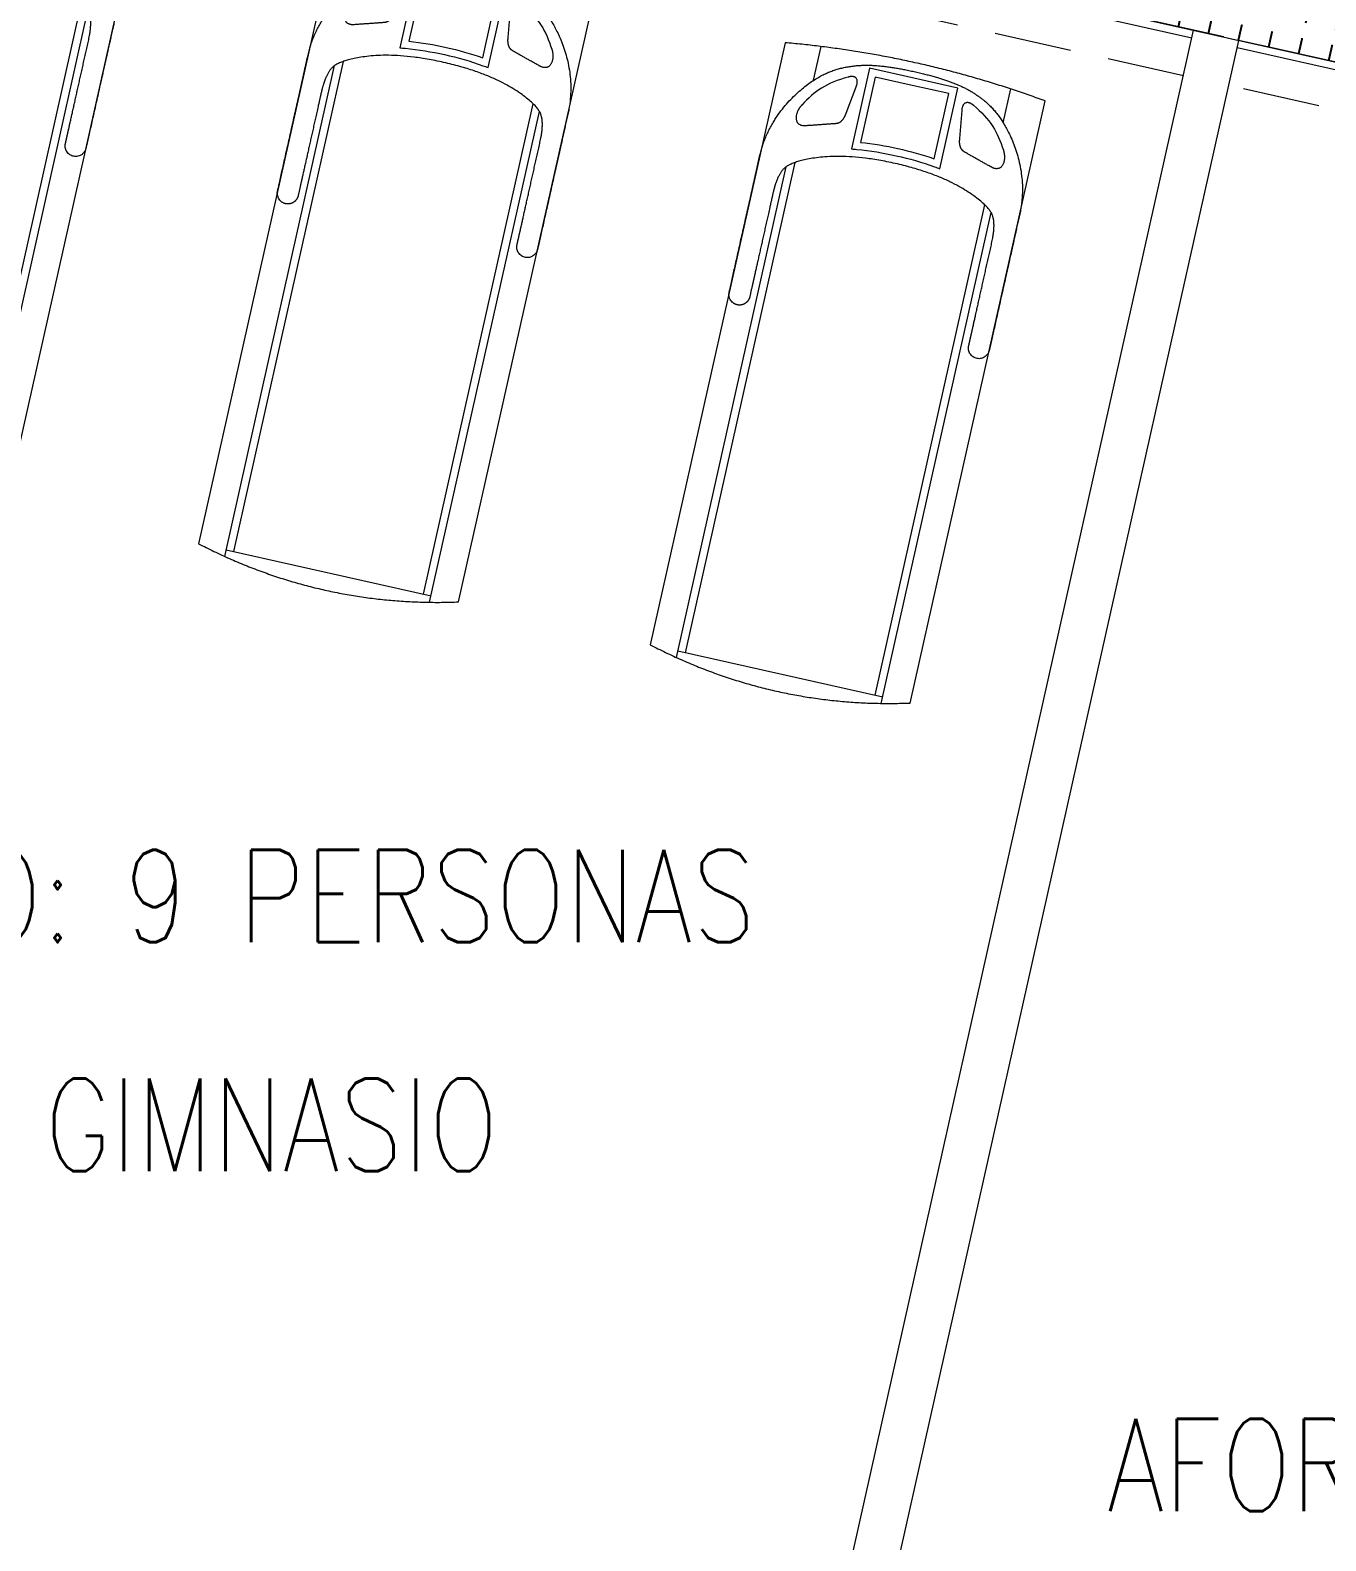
# Model space of a CAD drawing. Header units: inches. Extents: x 0 to 766, y -245 to 236.
# Drawn here: x 206.579 to 210.778, y 89.354 to 94.25 of the extents above; entities that cross this region are included whole.
import ezdxf

# ---------------------------------------------------------------- set-up
doc = ezdxf.new("R2010")
doc.units = ezdxf.units.IN
doc.header["$MEASUREMENT"] = 0
doc.set_wipeout_variables(frame=1)
doc.linetypes.add('HIDDEN', pattern=[0.375, 0.25, -0.125])
doc.linetypes.add('PHANTOM', pattern=[2.5, 1.25, -0.25, 0.25, -0.25, 0.25, -0.25])
for name, color, linetype, lineweight in [('A-BARANDAS', 251, 'Continuous', 9), ('A-MURO BAJO', 251, 'Continuous', 9), ('DLP_ETAPAS', 251, 'Continuous', 9), ('DLP_HATCH', 251, 'Continuous', 9), ('DLP_MOBILIARIO', 251, 'Continuous', 9), ('DLP_MOBILIARIO FIJO', 251, 'Continuous', 9), ('DLP_MUROS', 251, 'Continuous', 9), ('DLP_PROYECCIONES', 251, 'HIDDEN', 9), ('DLP_TEXTO AMBIENTE', 251, 'Continuous', 9), ('EJES', 251, 'PHANTOM', 9)]:
    doc.layers.add(name, color=color, linetype=linetype, lineweight=lineweight)
doc.styles.add('R100-200', font='romans.shx', dxfattribs={"width": 0.8, "height": 0.3})

# ---------------------------------------------------------------- blocks, each defined once
blk = doc.blocks.new('TEXTOS_PG')
at = {"layer": 'DLP_TEXTO AMBIENTE', "style": 'R100-200', "width": 0.8}
for s, p in [('AFORO: 9 PERSONAS', (37.471, 61.463, 0)), ('GIMNASIO', (38.5189, 60.721, 0)), ('AFORO: 37 PERSONAS', (41.9628, 59.6188, 0))]:
    blk.add_text(s, height=0.3, dxfattribs=at).set_placement(p)
blk = doc.blocks.new('COTASYEJES')
at = {"layer": 'EJES', "ltscale": 0.5}
blk.add_line((-10.0714, -19.3251, 0), (-50.3742, -10.3037, 0), dxfattribs=at)
blk = doc.blocks.new('vr08-11')
for p, q in [((11.4075, 3.1329), (11.5196, 3.1329)), ((11.4075, 2.5031), (11.5196, 2.5031))]:
    blk.add_line(p, q)
for points in [[(9.5062, 3.2498), (11.5061, 3.2498)], [(9.4846, 3.1583), (11.1148, 3.1583)], [(9.5062, 2.4777), (9.5062, 3.1583)], [(9.5062, 3.1329), (11.1346, 3.1329)], [(11.3266, 3.0066), (11.4172, 2.9938)], [(11.217, 2.9644), (11.4851, 2.9644), (11.4851, 2.818)], [(11.2444, 2.9405), (11.4612, 2.9405), (11.4612, 2.818)], [(11.4851, 2.818), (11.4851, 2.6716), (11.217, 2.6716)], [(11.4612, 2.818), (11.4612, 2.6955), (11.2444, 2.6955)], [(11.3266, 2.6294), (11.4172, 2.6422)], [(9.5062, 2.5031), (11.1346, 2.5031)], [(9.4846, 2.4777), (11.1148, 2.4777)], [(11.5061, 2.3862), (9.5062, 2.3862)]]:
    blk.add_lwpolyline(points)
for points, degree in [([(9.5062, 2.3862), (9.3918, 2.818), (9.5062, 3.2498)], 2), ([(11.5061, 3.2498), (11.5638, 2.818), (11.5061, 2.3862)], 2), ([(11.3207, 3.1528), (11.3099, 3.1589), (11.2881, 3.1705), (11.2459, 3.1691), (11.2557, 3.1365), (11.2593, 3.1247)], 5), ([(11.2593, 3.1247), (11.2728, 3.0795), (11.2864, 3.0344)], 2), ([(11.2864, 3.0344), (11.2892, 3.025), (11.292, 3.0157), (11.3073, 3.0093), (11.317, 3.0079), (11.3266, 3.0066)], 5), ([(11.4172, 2.9938), (11.4252, 2.9926), (11.4559, 2.9883), (11.4495, 3.0118), (11.4457, 3.019), (11.4418, 3.0262)], 5), ([(11.2513, 2.818), (11.2513, 2.8585), (11.2493, 2.8999), (11.2444, 2.9405)], 3), ([(11.2444, 2.6955), (11.2493, 2.7361), (11.2513, 2.7775), (11.2513, 2.818)], 3), ([(11.2593, 2.5113), (11.2728, 2.5564), (11.2864, 2.6016)], 2), ([(11.2864, 2.6016), (11.2892, 2.6109), (11.292, 2.6203), (11.3073, 2.6267), (11.317, 2.628), (11.3266, 2.6294)], 5), ([(11.4172, 2.6422), (11.4252, 2.6434), (11.4559, 2.6477), (11.4495, 2.6242), (11.4457, 2.617), (11.4418, 2.6098)], 5), ([(11.3207, 2.4832), (11.3099, 2.4771), (11.2881, 2.4654), (11.2459, 2.4669), (11.2557, 2.4995), (11.2593, 2.5113)], 5)]:
    blk.add_open_spline(points, degree=degree)
blk.add_rational_spline([(11.1288, 2.3862), (10.9542, 2.3862), (10.7797, 2.3862), (10.6773, 2.3862), (10.6573, 2.3862), (10.6432, 2.4003), (10.6432, 2.4203), (10.6432, 2.4402), (10.6573, 2.4544), (10.6773, 2.4544), (10.7424, 2.4544), (10.8797, 2.4544), (11.017, 2.4544), (11.047, 2.4544), (11.0951, 2.4593), (11.1416, 2.4936), (11.2021, 2.6629), (11.2021, 2.818), (11.2021, 2.973), (11.1416, 3.1424), (11.0951, 3.1767), (11.047, 3.1816), (11.017, 3.1816), (10.8797, 3.1816), (10.7424, 3.1816), (10.6773, 3.1816), (10.6573, 3.1816), (10.6432, 3.1957), (10.6432, 3.2157), (10.6432, 3.2357), (10.6573, 3.2498), (10.6773, 3.2498), (10.7797, 3.2498), (10.9542, 3.2498), (11.1288, 3.2498), (11.2333, 3.2498), (11.3989, 3.1627), (11.4871, 3.0351), (11.5061, 2.9193), (11.5061, 2.818), (11.5061, 2.7167), (11.4871, 2.6009), (11.3989, 2.4733), (11.2333, 2.3862), (11.1288, 2.3862)], [1, 1, 1, 1, 0.804737854124, 0.804737854124, 1, 0.804737854124, 0.804737854124, 1, 1, 1, 1, 1, 1, 1, 1, 1, 1, 1, 1, 1, 1, 1, 1, 1, 0.804737854124, 0.804737854124, 1, 0.804737854124, 0.804737854124, 1, 1, 1, 1, 1, 1, 1, 1, 1, 1, 1, 1, 1, 1], degree=3, knots=[-5.094666, -5.094666, -5.094666, -5.094666, -3.743452, -3.743452, -3.743452, -3.392151, -3.392151, -3.392151, -3.04085, -3.04085, -3.04085, -1.689636, -1.689636, -1.689636, -1.126424, -0.563212, 0, 0, 0, 0.563212, 1.126424, 1.689636, 1.689636, 1.689636, 3.04085, 3.04085, 3.04085, 3.392151, 3.392151, 3.392151, 3.743452, 3.743452, 3.743452, 5.094666, 5.094666, 5.094666, 5.849084, 6.603501, 7.357918, 7.357918, 7.357918, 8.112336, 8.866753, 9.621171, 9.621171, 9.621171, 9.621171])
for points, knots in [([(11.4418, 3.0262), (11.4254, 3.0567), (11.3943, 3.1039), (11.3477, 3.137), (11.3207, 3.1528)], [2.5835154, 2.5835154, 2.5835154, 2.5835154, 2.8967464, 3.1775319, 3.1775319, 3.1775319, 3.1775319]), ([(11.2274, 2.818), (11.2274, 2.8611), (11.2249, 2.9102), (11.2179, 2.9586), (11.217, 2.9644)], [0, 0, 0, 0, 0.4247475, 0.4820691, 0.4820691, 0.4820691, 0.4820691]), ([(11.217, 2.6716), (11.2179, 2.6773), (11.2249, 2.7258), (11.2274, 2.7748), (11.2274, 2.818)], [3.2018755, 3.2018755, 3.2018755, 3.2018755, 3.2591971, 3.6839446, 3.6839446, 3.6839446, 3.6839446]), ([(11.4418, 2.6098), (11.4254, 2.5793), (11.3943, 2.532), (11.3477, 2.499), (11.3207, 2.4832)], [2.5835154, 2.5835154, 2.5835154, 2.5835154, 2.8967464, 3.1775319, 3.1775319, 3.1775319, 3.1775319])]:
    blk.add_open_spline(points, degree=3, knots=knots)
blk = doc.blocks.new('P1 A')
at = {"layer": 'DLP_MOBILIARIO FIJO', "ltscale": 0.00025}
for p, q in [((-0.15, 0), (-5.6994, 0)), ((-0.15, -0.025), (-5.6994, -0.025))]:
    blk.add_line(p, q, dxfattribs=at)
at = {"layer": 'DLP_MOBILIARIO FIJO'}
blk.add_line((-12.225, -0.025), (-5.8494, -0.025), dxfattribs=at)
at = {"layer": 'DLP_MUROS'}
for p, q in [((-5.8494, 0), (-5.6994, 0)), ((-5.8494, -10.1401), (-5.8494, 0)), ((-5.6994, -10.1401), (-5.6994, 0))]:
    blk.add_line(p, q, dxfattribs=at)
at = {"layer": 'DLP_PROYECCIONES'}
for p, q in [((-12.1, -0.15), (-5.8494, -0.15)), ((-0.15, -0.15), (-5.6994, -0.15))]:
    blk.add_line(p, q, dxfattribs=at)
at = {"layer": 'DLP_MOBILIARIO', "xscale": -1, "rotation": 269.9999981047966}
for p in [(-12.519, -11.8349), (-11.019, -11.8349), (-9.519, -11.8349)]:
    blk.add_blockref('vr08-11', p, dxfattribs=at)
blk = doc.blocks.new('ETAPAS_EL-ROSARIO-01')
at = {"layer": 'DLP_HATCH'}
h = blk.add_hatch(dxfattribs=at)
h.set_pattern_fill('NET', color=8, scale=0.5, angle=30)
h.set_pattern_definition([(30, (-226598.6886, -8188115.8588), (-0.79375, 1.3748153285), []), (120, (-226598.6886, -8188115.8588), (-1.3748153285, -0.79375), [])])
edge = h.paths.add_edge_path()
edge.add_line((-5.1193, -39.3806), (-2.1453, -34.3627))
edge.add_line((-2.1453, -34.3627), (-0.724, -35.1709))
edge.add_line((-0.724, -35.1709), (6.1736, -23.1593))
edge.add_line((6.1736, -23.1593), (4.3725, -12.4872))
edge.add_line((4.3725, -12.4872), (3.084, -7.4127))
edge.add_line((3.084, -7.4127), (0.6029, -1.4531))
edge.add_line((0.6029, -1.4531), (-26.0589, -11.4216))
edge.add_line((-26.0589, -11.4216), (-38.3067, -6.0033))
edge.add_line((-38.3067, -6.0033), (-39.0114, -15.829))
edge.add_line((-39.0114, -15.829), (-41.0464, -27.6598))
edge.add_arc((-46.9596, -26.6427), 6, 309.92555, 350.2403, ccw=False)
edge.add_line((-43.1088, -31.244), (-48.9313, -36.1168))
edge.add_line((-48.9313, -36.1168), (-63.5855, -32.11))
edge.add_line((-63.5855, -32.11), (-61.2715, -23.647))
edge.add_line((-61.2715, -23.647), (-60.8657, -17.421))
edge.add_line((-60.8657, -17.421), (-71.969, -14.9973))
edge.add_line((-71.969, -14.9973), (-72.4637, -16.8066))
edge.add_line((-72.4637, -16.8066), (-97.9879, -9.8282))
edge.add_line((-97.9879, -9.8282), (-103.8113, -36.5534))
edge.add_line((-103.8113, -36.5534), (-110.3536, -66.4247))
edge.add_line((-110.3536, -66.4247), (-53.6179, -81.6177))
edge.add_line((-53.6179, -81.6177), (-44.925, -72.7202))
edge.add_line((-44.925, -72.7202), (-5.1193, -39.3806))

msp = doc.modelspace()

# ---------------------------------------------------------------- block references
at = {"color": 251}
for name, p in [('COTASYEJES', (229.0571, 111.642, 0)), ('TEXTOS_PG', (168.1063, 29.8306, 0))]:
    msp.add_blockref(name, p, dxfattribs=at)

# ---------------------------------------------------------------- next in the draw order: block references
at = {"color": 251, "rotation": 347.3825033463738}
msp.add_blockref('P1 A', (216.0576, 92.9722, 0), dxfattribs=at)

# ---------------------------------------------------------------- next in the draw order: hatches: boundary and pattern name
h = msp.add_hatch()
h.set_pattern_fill('_USER', color=251, scale=0.1, angle=-102.6183, pattern_type=0)
h.set_pattern_definition([(257.3817, (215.80262, 95.49552), (0.0975847, -0.0218454), [])])
h.paths.add_polyline_path([(209.3676, 94.4699), (216.6868, 92.8328), (217.2096, 95.1684), (209.8919, 96.8119)])

# ---------------------------------------------------------------- next in the draw order: linework, layer by layer
at = {"layer": 'A-MURO BAJO', "color": 251}
msp.add_line((202.6666, 95.97, 0), (217.9071, 92.5582, 0), dxfattribs=at)

# ---------------------------------------------------------------- next in the draw order: block references
at = {"layer": 'DLP_ETAPAS', "color": 251}
msp.add_blockref('ETAPAS_EL-ROSARIO-01', (278.4599, 96.2553, 0), dxfattribs=at)

# ---------------------------------------------------------------- next in the draw order: wipeouts: each hides what was drawn before it
at = {"color": 251}
msp.add_wipeout([(202.7436, 96.0552), (216.7098, 92.9324), (216.6989, 92.8836), (202.7052, 96.0126)], dxfattribs=at).translate(0, 0, 0).dxf.layer = 'A-BARANDAS'

# ---------------------------------------------------------------- next in the draw order: block references
msp.add_blockref('TEXTOS_PG', (168.1063, 29.8306, 0), dxfattribs=at)

doc.saveas('drawing.dxf')
